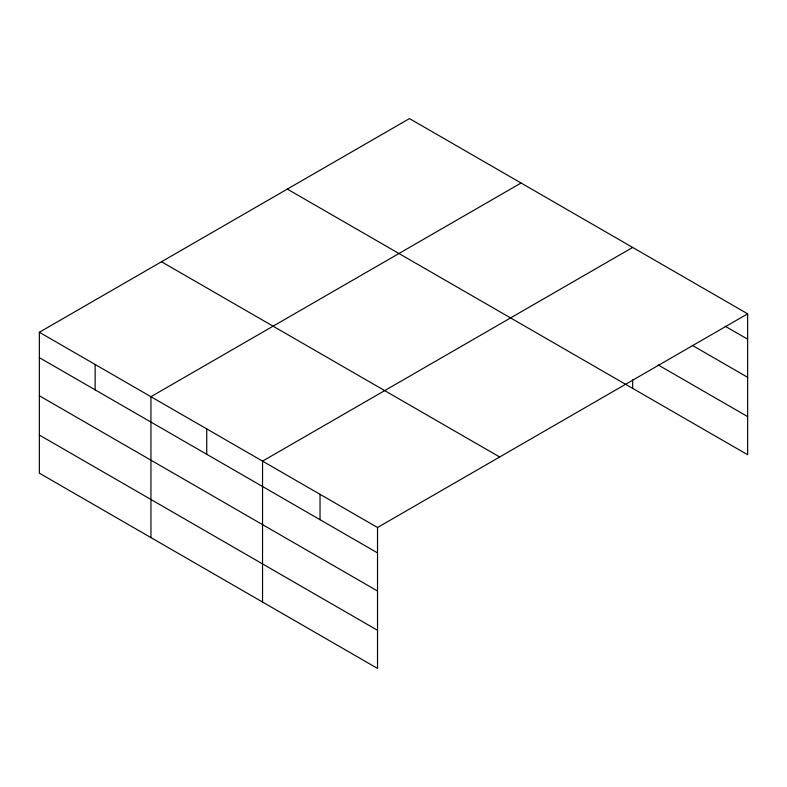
<?xml version="1.0" encoding="UTF-8"?>
<svg xmlns="http://www.w3.org/2000/svg" width="787" height="787" viewBox="0 0 787 787"><rect width="100%" height="100%" fill="white"/><g stroke="black" fill="none" stroke-linecap="round" stroke-linejoin="round"><path stroke-width="1.18" d="M287.334 189.096L747.65 454.729L747.65 313.826L409.476 118.581L39.35 332.271L39.35 473.174L377.524 668.419L377.524 527.506L39.35 332.271M521.073 183.007L150.947 396.697L150.947 537.61M632.669 247.443L262.543 461.133L262.543 602.035M377.524 527.506L747.65 313.826M725.289 326.29L747.65 339.197M692.285 345.355L747.65 377.317M658.217 364.971L747.65 416.608M161.492 261.746L499.666 456.991M39.35 357.642L377.524 552.887M39.35 395.763L377.524 591.007M39.35 435.054L377.524 630.298M632.669 380.013L632.669 388.345M320.034 494.315L320.034 519.695M206.745 428.915L206.745 454.286M95.148 364.479L95.148 389.85"/></g></svg>
